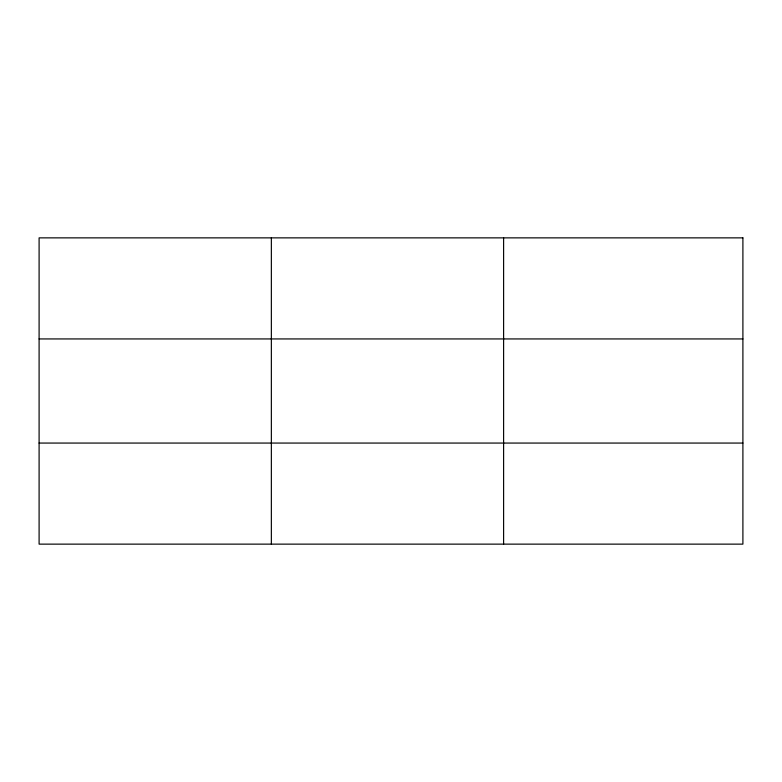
<?xml version="1.0" encoding="UTF-8"?>
<svg xmlns="http://www.w3.org/2000/svg" width="782" height="782" viewBox="0 0 782 782"><rect width="100%" height="100%" fill="white"/><g stroke="black" fill="none" stroke-linecap="round" stroke-linejoin="round"><path stroke-width="1.17" d="M271.354 544.135L271.354 237.865M503.608 544.135L503.608 237.865M39.1 338.938L742.9 338.938M39.1 443.062L742.9 443.062M742.9 237.865L742.9 544.135L39.1 544.135L39.1 237.865L742.9 237.865"/></g></svg>
